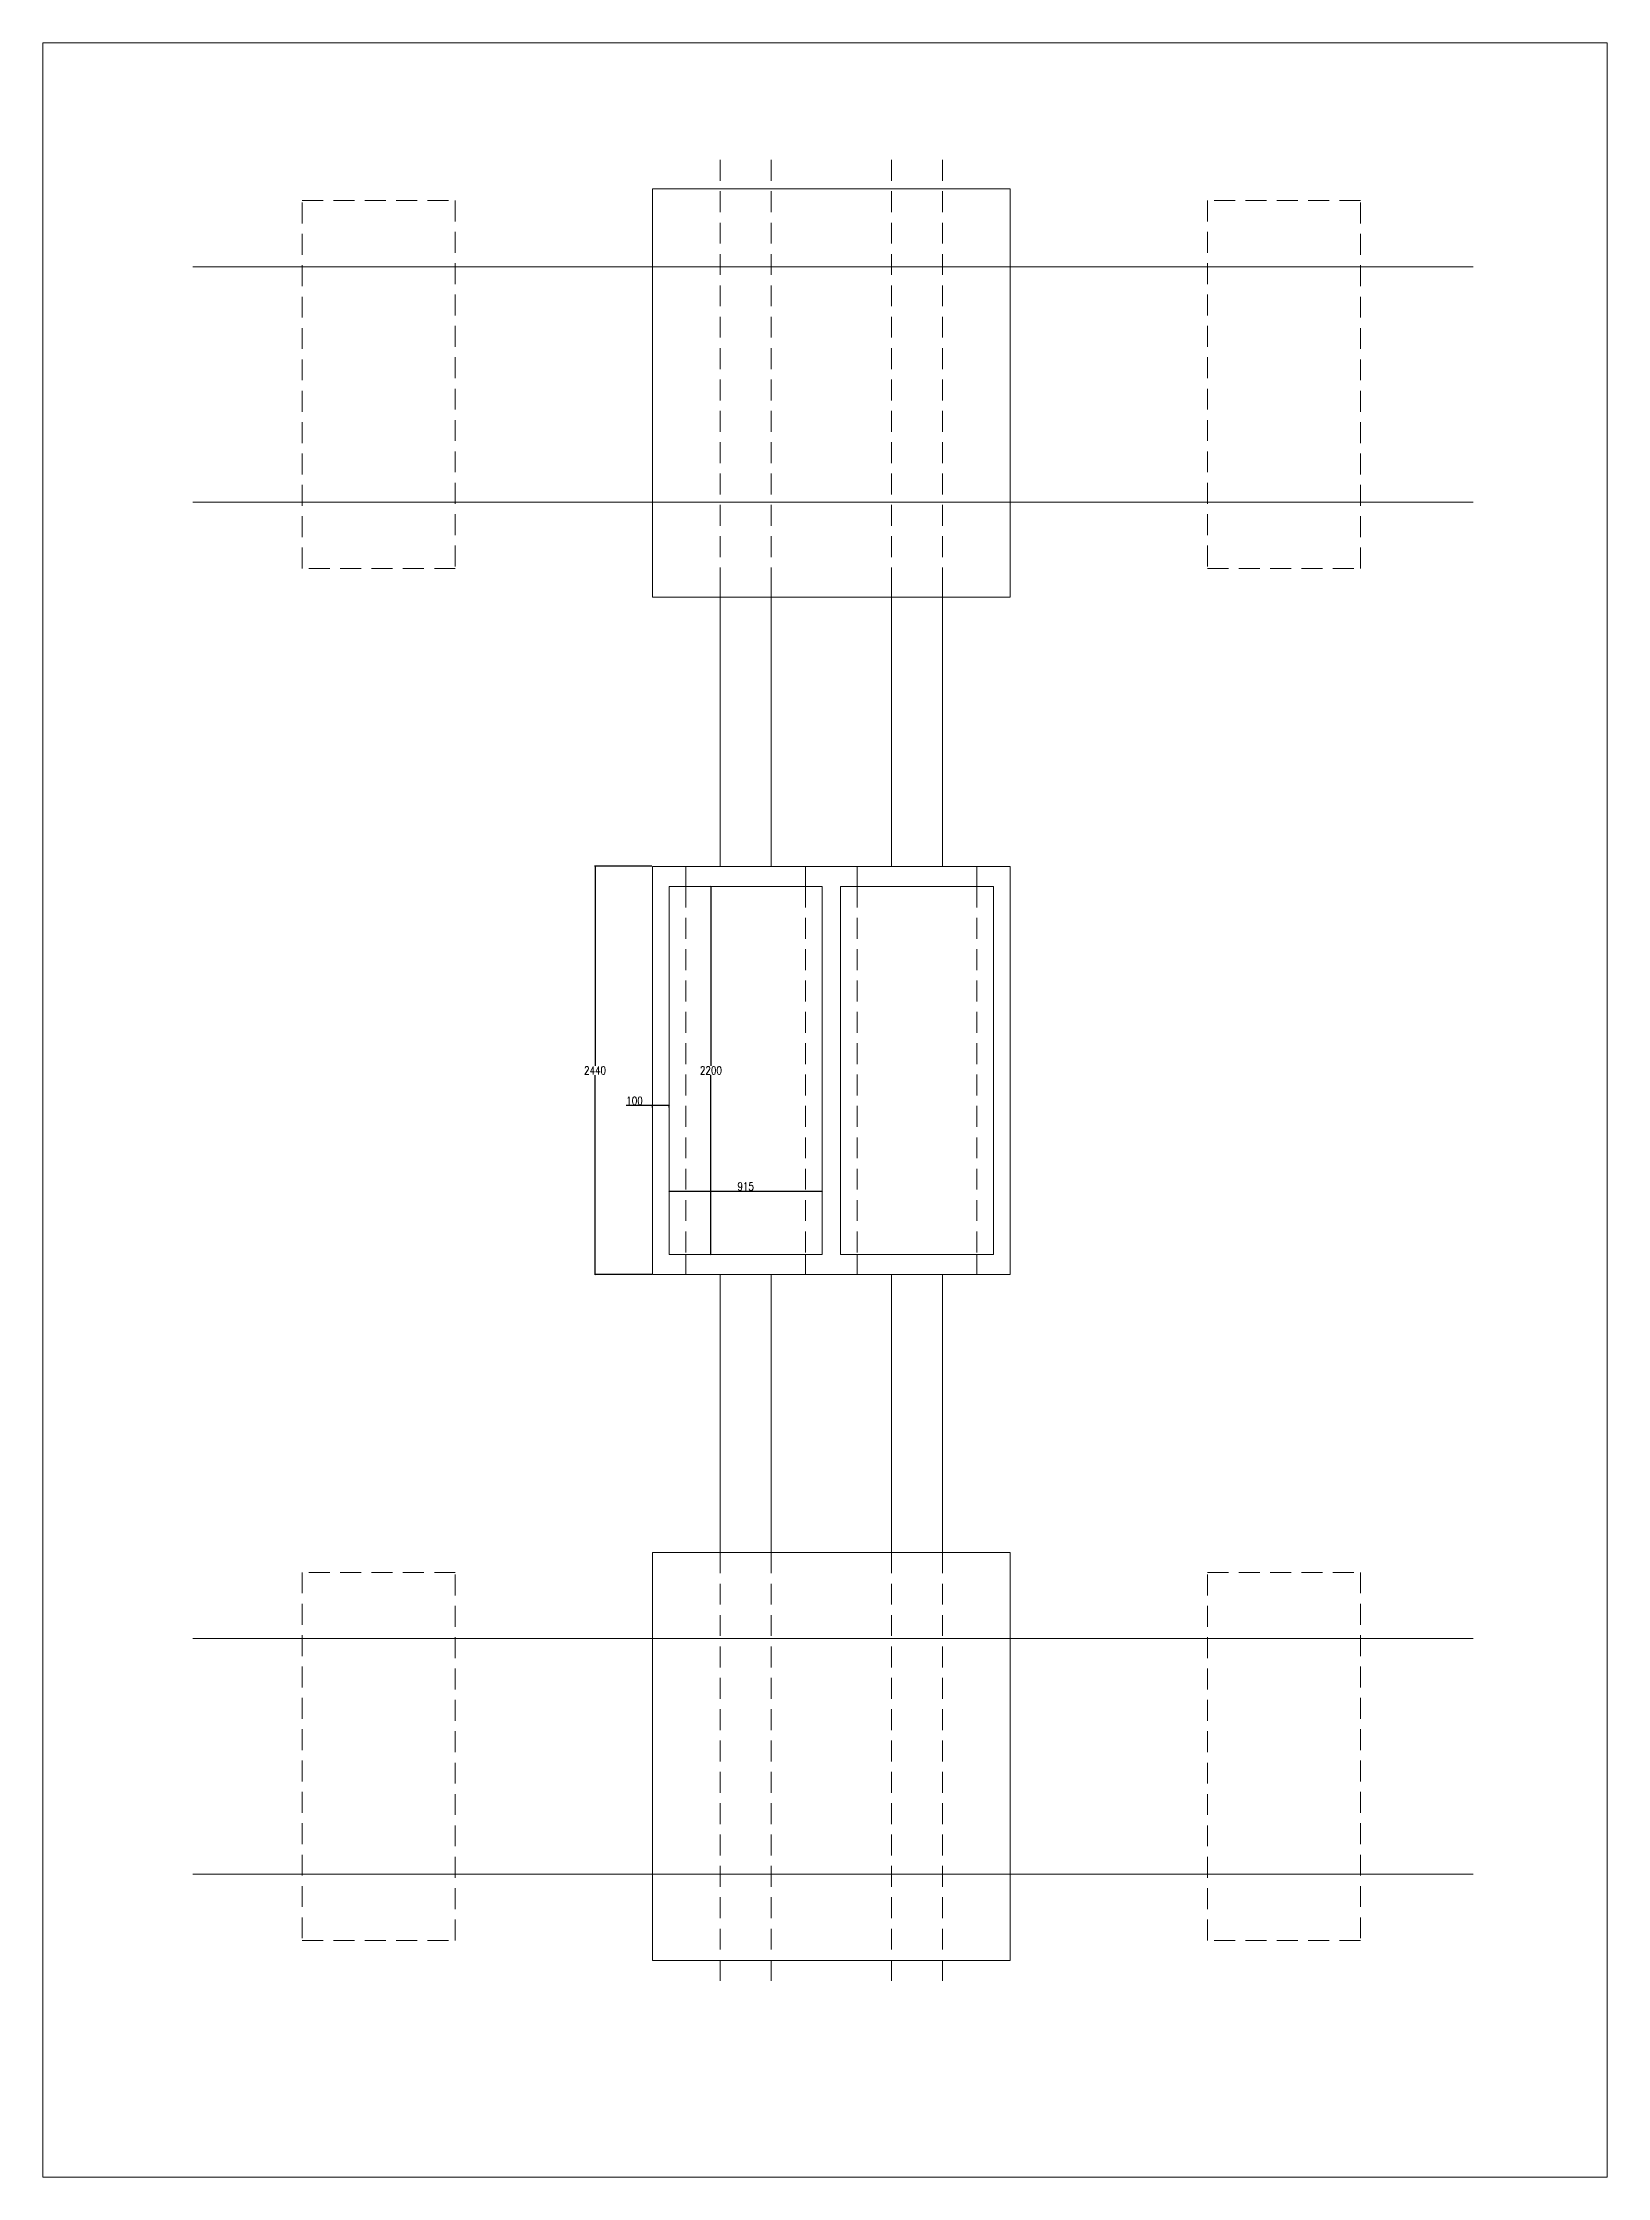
# Model space of a CAD drawing. Header units: millimetres. Extents: x 196700 to 241463, y -13743 to -981.
# Drawn here: x 196700 to 206057, y -13743 to -981 of the extents above.
import ezdxf

# ---------------------------------------------------------------- set-up
doc = ezdxf.new("R2010")
doc.units = ezdxf.units.MM
doc.header["$LTSCALE"] = 10
doc.header["$MEASUREMENT"] = 0
doc.linetypes.add('HIDDEN2', pattern=[0.1875, 0.125, -0.0625])
doc.layers.add('SIDE', color=7, linetype='Continuous')
doc.styles.add('STYLE1', font='simplex.shx', dxfattribs={"width": 0.8})
doc.dimstyles.new('Copy of dim1', dxfattribs={"dimscale": 4, "dimtxt": 3, "dimasz": 1, "dimexe": 1, "dimexo": 1, "dimgap": 1, "dimtad": 1, "dimtih": 1, "dimtoh": 1, "dimdec": 1, "dimzin": 12, "dimdsep": 46, "dimtxsty": 'STYLE1', "dimblk1": 'OBLIQUE', "dimblk2": 'OBLIQUE', "dimsah": 1, "dimcen": 1.5, "dimclrd": 8, "dimclre": 8, "dimadec": 0, "dimazin": 0, "dimtfac": 1, "dimtdec": 1, "dimtmove": 0, "dimatfit": 3, "dimldrblk": 'OBLIQUE', "dimfxl": 1, "dimtolj": 1, "dimtzin": 0, "dimlwd": 25, "dimlwe": 25, "dimarcsym": 0})

# ---------------------------------------------------------------- blocks, each defined once
blk = doc.blocks.new('_OBLIQUE')
at = {"color": 0, "linetype": 'ByBlock'}
blk.add_line((-0.5, -0.5), (0.5, 0.5), dxfattribs=at)
blk = doc.blocks.new('*D1077')
at = {"layer": 'Defpoints', "color": 0, "linetype": 'Continuous', "lineweight": 13, "ltscale": 100}
for p in [(200696, -6025), (200696, -6025), (200696, -8225)]:
    blk.add_point(p, dxfattribs=at)
at = {"layer": 'SIDE', "color": 8, "linetype": 'Continuous', "lineweight": 25, "ltscale": 100}
for p, q in [((200696, -6025), (200696, -7097)), ((200696, -8225), (200696, -7153))]:
    blk.add_line(p, q, dxfattribs=at)
at = {"layer": 'SIDE', "color": 8, "linetype": 'Continuous', "lineweight": 25, "ltscale": 100, "xscale": 4, "yscale": 4, "zscale": 4}
for p, rotation in [((200696, -6025), 90), ((200696, -8225), 270)]:
    blk.add_blockref('_OBLIQUE', p, dxfattribs=dict(at, rotation=rotation))
at = {"layer": 'SIDE', "color": 0, "linetype": 'Continuous', "lineweight": 13, "ltscale": 100, "insert": (200696, -7125), "char_height": 48, "attachment_point": 5, "style": 'STYLE1'}
blk.add_mtext('\\A1;2200', dxfattribs=at)
blk = doc.blocks.new('*D1078')
at = {"layer": 'Defpoints', "color": 0, "linetype": 'Continuous', "lineweight": 13, "ltscale": 100}
for p in [(200003, -5905), (200346, -5905), (200346, -8345)]:
    blk.add_point(p, dxfattribs=at)
at = {"layer": 'SIDE', "color": 8, "linetype": 'Continuous', "lineweight": 25, "ltscale": 100}
for p, q in [((200342, -5905), (199999, -5905)), ((200003, -5905), (200003, -7097)), ((200003, -8345), (200003, -7153)), ((200342, -8345), (199999, -8345))]:
    blk.add_line(p, q, dxfattribs=at)
at = {"layer": 'SIDE', "color": 8, "linetype": 'Continuous', "lineweight": 25, "ltscale": 100, "xscale": 4, "yscale": 4, "zscale": 4}
for p, rotation in [((200003, -5905), 90), ((200003, -8345), 270)]:
    blk.add_blockref('_OBLIQUE', p, dxfattribs=dict(at, rotation=rotation))
at = {"layer": 'SIDE', "color": 0, "linetype": 'Continuous', "lineweight": 13, "ltscale": 100, "insert": (200003, -7125), "char_height": 48, "attachment_point": 5, "style": 'STYLE1'}
blk.add_mtext('\\A1;2440', dxfattribs=at)
blk = doc.blocks.new('*D1080')
at = {"layer": 'Defpoints', "color": 0, "linetype": 'Continuous', "lineweight": 13, "ltscale": 100}
for p in [(200346, -7351), (200446, -7335), (200446, -7351)]:
    blk.add_point(p, dxfattribs=at)
at = {"layer": 'SIDE', "color": 8, "linetype": 'Continuous', "lineweight": 25, "ltscale": 100}
for p, q in [((200346, -7335), (200189, -7335)), ((200346, -7347), (200346, -7331)), ((200446, -7335), (200346, -7335)), ((200446, -7347), (200446, -7331))]:
    blk.add_line(p, q, dxfattribs=at)
at = {"layer": 'SIDE', "color": 8, "linetype": 'Continuous', "lineweight": 25, "ltscale": 100, "xscale": 4, "yscale": 4, "zscale": 4, "rotation": 180}
blk.add_blockref('_OBLIQUE', (200346, -7335), dxfattribs=at)
at = {"layer": 'SIDE', "color": 8, "linetype": 'Continuous', "lineweight": 25, "ltscale": 100, "xscale": 4, "yscale": 4, "zscale": 4}
blk.add_blockref('_OBLIQUE', (200446, -7335), dxfattribs=at)
at = {"layer": 'SIDE', "color": 0, "linetype": 'Continuous', "lineweight": 13, "ltscale": 100, "insert": (200239, -7307), "char_height": 48, "attachment_point": 5, "style": 'STYLE1'}
blk.add_mtext('\\A1;100', dxfattribs=at)
blk = doc.blocks.new('*D1082')
at = {"layer": 'Defpoints', "color": 0, "linetype": 'Continuous', "lineweight": 13, "ltscale": 100}
for p in [(200446, -7847), (201361, -7847), (201361, -7847)]:
    blk.add_point(p, dxfattribs=at)
at = {"layer": 'SIDE', "color": 8, "linetype": 'Continuous', "lineweight": 25, "ltscale": 100}
blk.add_line((200446, -7847), (201361, -7847), dxfattribs=at)
at = {"layer": 'SIDE', "color": 8, "linetype": 'Continuous', "lineweight": 25, "ltscale": 100, "xscale": 4, "yscale": 4, "zscale": 4, "rotation": 180}
blk.add_blockref('_OBLIQUE', (200446, -7847), dxfattribs=at)
at = {"layer": 'SIDE', "color": 8, "linetype": 'Continuous', "lineweight": 25, "ltscale": 100, "xscale": 4, "yscale": 4, "zscale": 4}
blk.add_blockref('_OBLIQUE', (201361, -7847), dxfattribs=at)
at = {"layer": 'SIDE', "color": 0, "linetype": 'Continuous', "lineweight": 13, "ltscale": 100, "insert": (200904, -7819), "char_height": 48, "attachment_point": 5, "style": 'STYLE1'}
blk.add_mtext('\\A1;915', dxfattribs=at)

msp = doc.modelspace()

# ---------------------------------------------------------------- linework, layer by layer
at = {"layer": 'SIDE', "linetype": 'HIDDEN2', "lineweight": 13, "ltscale": 100}
for p, q in [((200751.43, -4244.4), (200751.43, -1632.21)), ((201056.43, -4244.4), (201056.43, -1627.26)), ((201776.43, -4244.4), (201776.43, -1632.21)), ((202081.43, -4244.4), (202081.43, -1627.26)), ((200546.43, -6025.47), (200546.43, -8225.47)), ((201261.43, -6025.47), (201261.43, -8225.47)), ((201571.43, -6025.47), (201571.43, -8225.47)), ((202286.43, -6025.47), (202286.43, -8225.47)), ((200751.43, -10006.54), (200751.43, -12618.73)), ((201056.43, -10006.54), (201056.43, -12623.69)), ((201776.43, -10006.54), (201776.43, -12618.73)), ((202081.43, -10006.54), (202081.43, -12623.69))]:
    msp.add_line(p, q, dxfattribs=at)
at = {"layer": 'SIDE', "linetype": 'Continuous', "lineweight": 13, "ltscale": 100}
for p, q in [((205255.32, -2320.4), (197597.02, -2320.4)), ((205255.32, -3728.4), (197597.02, -3728.4)), ((200751.43, -5905.47), (200751.43, -4244.4)), ((201056.43, -5905.47), (201056.43, -4244.4)), ((201776.43, -5905.47), (201776.43, -4244.4)), ((202081.43, -5905.47), (202081.43, -4244.4)), ((200546.43, -5905.47), (200546.43, -6025.47)), ((201261.43, -5905.47), (201261.43, -6025.47)), ((201571.43, -5905.47), (201571.43, -6025.47)), ((202286.43, -5905.47), (202286.43, -6025.47)), ((200546.43, -8225.47), (200546.43, -8345.47)), ((201261.43, -8225.47), (201261.43, -8345.47)), ((201571.43, -8225.47), (201571.43, -8345.47)), ((202286.43, -8225.47), (202286.43, -8345.47)), ((200751.43, -8345.47), (200751.43, -10006.54)), ((201056.43, -8345.47), (201056.43, -10006.54)), ((201776.43, -8345.47), (201776.43, -10006.54)), ((202081.43, -8345.47), (202081.43, -10006.54)), ((205255.32, -10522.54), (197597.02, -10522.54)), ((205255.32, -11930.54), (197597.02, -11930.54))]:
    msp.add_line(p, q, dxfattribs=at)
for points in [[(196699.53, -980.88), (206056.92, -980.88), (206056.92, -13742.92), (196699.53, -13742.92)], [(200346.43, -4294.95), (202486.43, -4294.95), (202486.43, -1854.95), (200346.43, -1854.95)], [(200346.43, -8345.47), (202486.43, -8345.47), (202486.43, -5905.47), (200346.43, -5905.47)], [(201361.43, -8225.47), (200446.43, -8225.47), (200446.43, -6025.47), (201361.43, -6025.47)], [(202386.43, -8225.47), (201471.43, -8225.47), (201471.43, -6025.47), (202386.43, -6025.47)], [(200346.43, -12446.54), (202486.43, -12446.54), (202486.43, -10006.54), (200346.43, -10006.54)]]:
    msp.add_lwpolyline(points, close=True, dxfattribs=at)
at = {"layer": 'SIDE', "linetype": 'HIDDEN2', "lineweight": 13, "ltscale": 100}
for points in [[(198251.84, -1924.4), (199166.84, -1924.4), (199166.84, -4124.4), (198251.84, -4124.4)], [(204581.02, -1924.4), (203666.02, -1924.4), (203666.02, -4124.4), (204581.02, -4124.4)], [(198251.84, -12326.54), (199166.84, -12326.54), (199166.84, -10126.54), (198251.84, -10126.54)], [(204581.02, -12326.54), (203666.02, -12326.54), (203666.02, -10126.54), (204581.02, -10126.54)]]:
    msp.add_lwpolyline(points, close=True, dxfattribs=at)

# ---------------------------------------------------------------- dimensions: what is measured, and where the dimension line sits
at = {"layer": 'SIDE', "linetype": 'Continuous', "lineweight": 13, "ltscale": 100}
dim = msp.add_linear_dim(base=(200002.78, -5905.47), p1=(200346.43, -8345.47), p2=(200346.43, -5905.47), angle=90, dimstyle='Copy of dim1', override={"dimtxt": 12}, dxfattribs=at)
dim.commit()
dim.dimension.update_dxf_attribs({"geometry": '*D1078', "text_midpoint": (200002.78, -7125.47)})
dim = msp.add_linear_dim(base=(200696.06, -6025.47), p1=(200696.06, -8225.47), p2=(200696.06, -6025.47), angle=90, dimstyle='Copy of dim1', override={"dimtxt": 12}, dxfattribs=at)
dim.commit()
dim.dimension.update_dxf_attribs({"geometry": '*D1077', "text_midpoint": (200696.06, -7125.47), "dimtype": 160})
dim = msp.add_linear_dim(base=(200446.43, -7335.45), p1=(200346.43, -7351.45), p2=(200446.43, -7351.45), dimstyle='Copy of dim1', override={"dimtxt": 12}, dxfattribs=at)
dim.commit()
dim.dimension.update_dxf_attribs({"geometry": '*D1080', "text_midpoint": (200238.68, -7335.45), "dimtype": 160})
dim = msp.add_linear_dim(base=(201361.43, -7847.05), p1=(200446.43, -7847.05), p2=(201361.43, -7847.05), dimstyle='Copy of dim1', override={"dimtxt": 12}, dxfattribs=at)
dim.commit()
dim.dimension.update_dxf_attribs({"geometry": '*D1082', "text_midpoint": (200903.93, -7819.05)})

doc.saveas('drawing.dxf')
